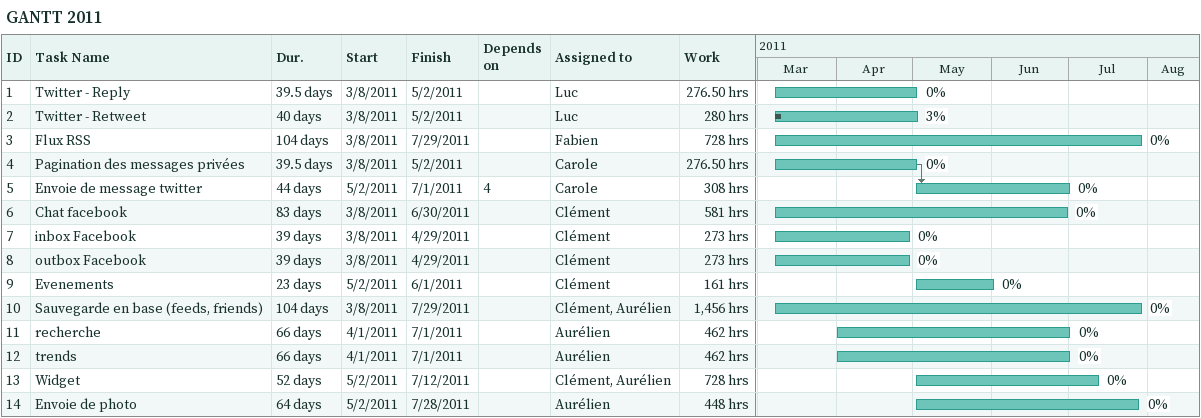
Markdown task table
GANTT 2011

| ID | Task | Duration | Start | Finish | Predecessors | Resources | % complete | Work (h) |
|---|---|---|---|---|---|---|---|---|
| 1 | Twitter - Reply | 39.5d | 2011-03-08 | 2011-05-02 |  | Luc | 0 | 276.50 |
| 2 | Twitter - Retweet | 40d | 2011-03-08 | 2011-05-02 |  | Luc | 3 | 280 |
| 3 | Flux RSS | 104d | 2011-03-08 | 2011-07-29 |  | Fabien | 0 | 728 |
| 4 | Pagination des messages privées | 39.5d | 2011-03-08 | 2011-05-02 |  | Carole | 0 | 276.50 |
| 5 | Envoie de message twitter | 44d | 2011-05-02 | 2011-07-01 | 4 | Carole | 0 | 308 |
| 6 | Chat facebook | 83d | 2011-03-08 | 2011-06-30 |  | Clément | 0 | 581 |
| 7 | inbox Facebook | 39d | 2011-03-08 | 2011-04-29 |  | Clément | 0 | 273 |
| 8 | outbox Facebook | 39d | 2011-03-08 | 2011-04-29 |  | Clément | 0 | 273 |
| 9 | Evenements | 23d | 2011-05-02 | 2011-06-01 |  | Clément | 0 | 161 |
| 10 | Sauvegarde en base (feeds, friends) | 104d | 2011-03-08 | 2011-07-29 |  | Clément, Aurélien | 0 | 1456 |
| 11 | recherche | 66d | 2011-04-01 | 2011-07-01 |  | Aurélien | 0 | 462 |
| 12 | trends | 66d | 2011-04-01 | 2011-07-01 |  | Aurélien | 0 | 462 |
| 13 | Widget | 52d | 2011-05-02 | 2011-07-12 |  | Clément, Aurélien | 0 | 728 |
| 14 | Envoie de photo | 64d | 2011-05-02 | 2011-07-28 |  | Aurélien | 0 | 448 |
